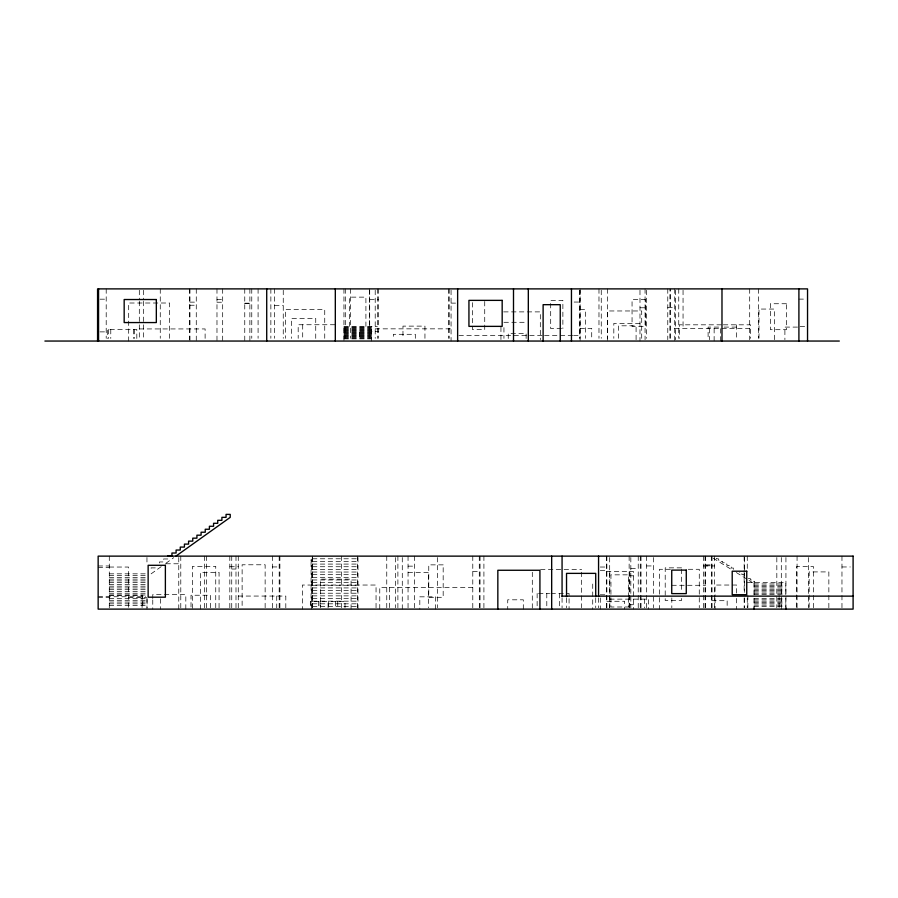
<?xml version="1.0" encoding="UTF-8"?>
<svg xmlns="http://www.w3.org/2000/svg" width="898" height="898" viewBox="0 0 898 898"><rect width="100%" height="100%" fill="white"/><g stroke="black" fill="none" stroke-linecap="round" stroke-linejoin="round"><path stroke-width="0.67" stroke-dasharray="4.49 3.37" d="M151.122 573.833L161.292 566.571M165.804 563.349L173.718 557.692M100.026 299.18L106.2 299.18M798.906 299.113L806.303 299.113M216.979 299.528L222.682 299.528M369.695 299.674L378.339 299.674M189.927 302.132L196.269 302.132M574.148 302.054L580.097 302.054M216.979 302.233L222.682 302.233M451.065 303.12L456.498 303.12M244.761 303.187L249.925 303.187M244.761 303.389L249.88 303.389M189.703 305.241L196.269 305.241M274.608 305.432L283.252 305.432M667.775 307.576L674.724 307.576M639.982 307.778L645.067 307.778M580.097 309.642L585.619 309.642L585.619 338.322M503.666 311.887L540.315 311.887L540.315 339.669M503.946 322.292L526.722 322.292M639.982 323.392L613.817 323.392L613.817 338.333M334.842 324.739L298.181 324.739L298.181 338.333M721.386 324.818L679.292 324.818L679.292 338.344M723.339 324.818L750.47 324.818L750.47 338.344M343.945 326.423L377.362 326.423M800.14 326.58L806.303 326.58M343.945 327.153L371.48 327.153L371.48 326.423L371.48 341.049M724.114 327.096L736.663 327.096M797.503 327.096L784.897 327.096L784.897 339.657M343.945 327.882L371.48 327.882M580.097 328.354L591.715 328.354L591.715 338.512M561.519 328.567L550.687 328.567L550.687 300.403L562.878 300.403L562.878 328.567M674.724 328.533L749.695 328.533M343.945 328.612L371.48 328.612M139.313 328.937L205.114 328.937L205.114 338.366M375.207 328.848L451.065 328.848M343.945 329.341L371.48 329.341M343.945 330.082L371.48 330.082M343.945 330.812L371.48 330.812M343.945 331.542L378.339 331.452M100.026 331.878L106.2 331.878M343.945 332.26L371.48 332.271M343.945 333.001L371.48 333.001M343.945 333.742L371.48 333.742M343.945 334.471L371.48 334.471M343.945 335.201L371.48 335.201M458.945 335.65L543.649 335.65M544.558 335.65L572.812 335.65M573.586 335.65L579.749 335.65M343.945 335.931L371.48 335.931M343.945 336.66L371.48 336.66M343.945 337.39L371.48 337.39M343.945 338.131L371.48 338.131M343.945 338.86L371.48 338.86M312.437 558.781L357.37 558.781M167.769 558.971L163.604 558.971L163.604 561.946L159.44 561.946L159.44 563.922M312.437 561.43L357.37 561.43M311.673 609.113L311.729 559.667L311.022 559.667L311.022 562.137L311.729 562.137M165.95 563.776L180.79 563.776M312.437 564.079L357.37 564.079M705.592 564.876L711.687 564.876M705.592 565.785L711.687 565.785M98.151 565.976L109.287 565.976M646.672 565.942L653.463 565.942M703.37 565.942L714.505 565.942M408.051 566.144L414.55 566.144M229.821 566.728L238.273 566.728M312.437 566.728L357.37 566.728M109.287 567.042L128.504 567.042L128.504 609.113M272.341 566.941L279.895 566.941M600.291 567.031L606.431 567.031M841.965 566.964L850.316 566.964M98.151 567.57L109.287 567.57M681.571 567.85L665.205 567.85L665.205 600.47L681.571 600.47L681.571 597.754M155.287 567.884L151.122 567.884L151.122 570.859M630.834 568.344L638.231 568.344M231.74 569.029L235.994 569.029M670.436 569.287L659.446 569.287L659.446 609.113M688.283 569.287L699.273 569.287L699.273 607.744M312.437 569.377L357.37 569.377M540.517 569.5L581.646 569.5M600.291 570.331L606.857 570.331M472.786 571.555L479.341 571.555M606.431 571.633L633.606 571.633L633.606 609.113M312.437 572.026L357.37 572.026M408.085 572.441L428.627 572.441L428.627 607.755M109.287 573.833L146.958 573.833M312.437 574.675L357.37 574.675M109.287 575.596L145.555 575.596M629.779 575.809L633.606 575.809M109.287 577.358L145.555 577.358M312.437 577.324L357.37 577.324M748.292 578.649L750.425 578.649L750.425 579.973L752.558 579.973L752.558 581.298L754.69 581.298L754.69 582.622M109.287 579.12L145.555 579.12M312.437 579.973L357.37 579.973M109.287 580.894L145.555 580.894M312.437 582.622L357.37 582.622M747.259 582.622L785.93 582.622M109.287 582.656L145.555 582.656M754.028 583.947L785.93 583.947M109.287 584.418L145.555 584.418M312.437 585.271L357.37 585.271M671.816 585.283L705.592 585.283M754.028 585.271L785.93 585.271M109.287 586.181L145.555 586.181M754.028 586.596L785.93 586.596M472.786 587.393L379.764 587.393L379.764 609.113M109.287 587.943L145.555 587.943M312.437 587.921L357.37 587.921M754.028 587.921L785.93 587.921M754.028 589.245L785.93 589.245M109.287 589.705L145.555 589.705M312.437 590.57L357.37 590.57M754.028 590.57L785.93 590.57M109.287 591.479L145.555 591.479M754.028 591.894L785.93 591.894M109.287 593.241L145.555 593.241M312.437 593.219L357.37 593.219M754.028 593.219L785.93 593.219M538.531 593.455L549.666 593.455M550.968 593.455L569.074 593.455L569.074 597.372M754.028 594.543L785.93 594.543M600.291 594.79L606.431 594.79M109.287 595.004L145.555 595.004M109.287 595.239L142.782 595.239L142.782 607.721M312.437 595.868L357.37 595.868M238.273 596.059L285.811 596.059L285.811 607.811M98.151 596.732L145.555 596.766M98.151 597.271L109.287 597.271M128.504 597.484L146.531 597.484M109.287 598.528L146.958 598.528M312.437 598.517L357.37 598.517M754.028 598.517L785.93 598.517M609.686 599.134L648.479 599.134L648.479 609.113M754.028 599.842L785.93 599.842M109.287 600.291L146.958 600.291M711.687 600.695L727.155 600.695L727.155 607.71M312.437 601.166L357.37 601.166M606.857 601.278L624.66 601.278L624.66 609.113M754.028 601.166L785.93 601.166M109.287 602.053L146.958 602.053M754.028 602.491L785.93 602.491M109.287 603.826L146.958 603.826M312.437 603.815L357.37 603.815M754.028 603.815L785.93 603.815M629.779 604.724L633.606 604.724M754.028 605.14L785.93 605.14M109.287 605.589L146.958 605.589M312.437 606.464L357.37 606.464M754.028 606.464L785.93 606.464M713.192 558.174L730.557 568.962M736.349 572.554L747.933 579.749M749.089 580.467L752.558 582.622M841.965 556.131L841.965 607.721M828.854 607.733L828.854 571.914L809.165 571.914L809.165 609.113M813.509 607.744L813.509 566.627L796.459 566.627L796.459 607.744M808.548 557.523L808.548 607.721M797.065 556.131L797.065 607.721M785.93 557.523L785.93 609.113M781.305 557.523L781.305 609.113M779.082 595.251L779.082 609.113M776.826 557.523L776.826 607.721M774.536 339.669L774.536 309.058L759.001 309.058L759.001 339.669M758.339 288.887L758.339 338.31M754.028 582.622L754.028 609.113M749.695 288.887L749.695 339.669M747.866 595.251L747.866 607.733M747.259 556.131L747.259 568.681M747.259 597.956L747.259 607.721M744.543 557.523L744.543 592.388M744.543 597.956L744.543 607.721M744.15 556.131L744.15 568.681M744.15 570.073L744.15 592.388M744.15 597.956L744.15 607.721M744.027 576L744.027 574.675L741.894 574.675L741.894 573.351L739.761 573.351L739.761 572.026M736.663 324.818L736.663 339.657M736.629 593.062L736.629 585.036L715.066 585.036L715.066 597.069M736.629 598.416L736.629 609.113M733.363 569.377L733.363 568.052L731.23 568.052L731.23 566.728L729.097 566.728L729.097 565.403L726.965 565.403L726.965 564.079L724.832 564.079L724.832 562.754L722.699 562.754L722.699 561.43L720.566 561.43L720.566 560.105L718.434 560.105L718.434 558.781L716.301 558.781L716.301 557.456M720.409 341.049L720.409 327.096L708.107 327.096L708.107 339.669M715.066 598.416L715.066 609.113M714.505 556.131L714.505 607.721M714.135 328.533L714.135 341.049M712.024 556.131L712.024 607.721M711.687 556.131L711.687 609.113M709.622 328.533L709.622 339.669M705.592 556.131L705.592 609.113M705.02 556.131L705.02 607.721M703.37 556.131L703.37 607.721M683.052 290.256L683.052 328.533M681.571 569.209L681.571 590.951M678.753 288.887L678.753 338.31M675.341 290.256L675.341 339.669M674.724 288.887L674.724 341.049M671.816 597.9L671.816 607.71M667.775 288.887L667.775 339.657M653.463 557.523L653.463 607.721M646.672 556.131L646.672 609.113M646.369 290.256L646.369 338.31M645.067 288.887L645.067 339.669M644.337 599.134L644.337 607.867M641.7 338.322L641.7 310.966L607.519 310.966L607.519 341.049M641.026 556.131L641.026 607.721M640.274 556.131L640.274 607.721M639.982 290.256L639.982 341.049M638.231 556.131L638.231 607.755M636.087 339.669L636.087 325.806L618.643 325.806L618.643 339.669M630.834 557.523L630.834 607.755M629.779 571.633L629.779 609.113M629.139 556.131L629.139 607.721M628.544 597.204L628.544 574.843L610.943 574.843L610.943 606.992L628.544 606.992L628.544 598.607M609.821 571.633L609.821 609.113M609.686 557.523L609.686 607.867M607.62 288.887L607.62 338.31M606.857 556.131L606.857 609.113M606.431 556.131L606.431 609.113M601.256 290.256L601.256 338.31M600.291 597.956L600.291 609.113M598.977 288.887L598.977 338.31M598.562 597.956L598.562 607.721M595.722 598.113L595.722 607.744M592.725 584.037L592.725 609.113M581.646 572.228L581.646 607.744M580.097 288.887L580.097 341.049M580.018 290.256L580.018 338.31M579.749 290.256L579.749 338.355M569.074 598.674L569.074 609.113M566.537 598.113L566.537 607.744M562.069 597.956L562.069 607.823M559.409 593.455L559.409 607.811M546.792 593.455L546.792 607.811M537.139 593.455L537.139 609.113M532.301 572.228L532.301 609.113M526.127 338.512L526.127 333.416L508.246 333.416L508.246 338.512M523.309 609.113L523.309 599.808L507.729 599.808L507.729 609.113M503.946 327.658L503.946 338.378M500.949 327.164L500.949 339.669M484.729 301.481L484.729 329.645L472.539 329.645L472.539 301.481M483.91 556.131L483.91 607.721M480.048 556.131L480.048 607.721M479.274 556.131L479.341 609.113M472.786 556.131L472.786 609.113M451.065 290.256L451.065 341.049M448.989 288.887L448.989 338.31M448.91 288.887L448.91 338.344M437.517 557.523L437.517 607.721M435.575 609.113L435.575 596.833L419.815 596.833L419.815 609.113M424.945 338.344L424.945 326.12L402.966 326.12L402.966 338.344M415.314 338.355L415.314 334.303L393.335 334.303L393.335 338.355M414.55 556.131L414.55 607.733M408.051 556.131L408.051 609.113M402.282 557.523L402.282 609.113M397.893 556.131L397.893 607.721M395.636 557.523L395.636 607.721M389.609 587.393L389.609 609.113M386.757 556.131L386.757 607.721M378.339 288.887L378.339 338.31M377.362 288.887L377.362 338.389M376.049 607.778L376.049 585.036L302.357 585.036L302.357 609.113M375.207 290.256L375.207 338.344M369.695 290.256L369.695 338.31M369.606 288.887L369.606 338.31M365.913 326.423L365.913 297.137L349.479 297.137L349.479 326.423M359.436 332.26L359.436 338.546M357.999 557.523L357.999 609.113M357.37 556.131L357.37 609.113M351.073 609.113L351.073 579.143L320.653 579.143L320.653 607.755M350.557 288.887L350.557 338.31M345.303 288.887L345.303 338.31M345 607.823L345 601.357L328.421 601.357L328.421 607.823M343.945 288.887L343.945 341.049M341.521 556.131L341.521 607.721M337.749 601.357L337.749 607.823M335.672 601.357L335.672 607.823M328.096 607.823L328.096 601.357L310.54 601.357L310.54 607.823M324.739 338.31L324.739 309.541L285.362 309.541L285.362 338.31M320.058 601.357L320.058 607.823M318.577 601.357L318.577 607.823M315.737 338.389L315.737 318.352L291.401 318.352L291.401 338.389M312.437 556.131L312.437 609.113M312.223 557.523L312.223 607.721M311.078 562.137L311.078 609.113M302.705 324.739L302.705 338.333M283.252 290.256L283.252 338.31M279.895 556.131L279.895 607.755M279.177 556.131L279.177 607.721M276.741 596.059L276.741 607.811M274.608 288.887L274.608 338.31M272.341 556.131L272.341 609.113M270.859 288.887L270.859 338.31M265.135 607.733L265.135 564.786L242.123 564.786L242.123 607.733M258.085 288.887L258.085 338.31M251.766 288.887L251.766 338.31M249.88 288.887L249.88 341.049M244.761 288.887L244.761 341.049M238.273 556.131L238.273 609.113M235.994 556.131L235.994 607.733M231.74 556.131L231.74 609.113M229.821 556.131L229.821 607.744M222.682 288.887L222.682 341.049M219.067 607.755L219.067 572.363L200.501 572.363L200.501 609.113M216.979 288.887L216.979 341.049M215.744 607.733L215.744 566.335L192.475 566.335L192.475 609.113M210.57 607.721L210.57 595.239L191.016 595.239L191.016 607.721M206.641 556.131L206.641 607.721M204.609 556.131L204.609 607.721M196.269 288.887L196.269 341.049M189.927 288.887L189.927 341.049M189.703 288.887L189.703 339.68M185.819 609.113L185.819 594.599L152.772 594.599L152.772 598.551M180.79 556.131L180.79 607.744M178.769 557.523L178.769 609.113M169.643 338.333L169.643 303.008L128.683 303.008L128.683 341.049M160.405 598.775L160.405 609.113M160.259 288.887L160.259 338.31M152.772 599.875L152.772 609.113M147.07 599.494L147.07 607.744M146.958 557.49L146.958 564.494M146.958 597.945L146.958 609.113M143.467 290.267L143.467 299.932M143.467 301.313L143.467 323.415M143.467 324.795L143.467 338.366M142.086 595.239L142.086 607.721M139.313 290.267L139.313 299.932M139.313 301.313L139.313 323.415M139.313 324.795L139.313 338.366M136.822 338.467L136.822 329.443L107.3 329.443L107.3 338.467M134.509 329.443L134.509 338.467M133.342 329.443L133.342 338.467M110.78 329.443L110.78 338.467M109.287 556.131L109.287 609.113M108.389 329.443L108.389 338.467M106.2 288.887L106.2 338.31M645.662 299.618L632.057 299.618L632.057 326.546L645.662 326.546L645.662 299.618M786.446 303.737L770.405 303.737L770.405 329.689L786.446 329.689L786.446 303.737M443.174 564.864L428.761 564.864L428.761 597.305L443.174 597.305L443.174 564.864M670.121 338.31L670.121 288.887L670.065 338.31"/><path stroke-width="1.35" d="M175.974 556.087L230.225 517.349L230.225 514.386L226.06 514.386L226.06 517.349L221.896 517.349L221.896 520.324L217.731 520.324L217.731 523.298L213.567 523.298L213.567 526.273L209.402 526.273L209.402 529.248L205.249 529.248L205.249 532.222L201.085 532.222L201.085 535.186L196.92 535.186L196.92 538.16L192.756 538.16L192.756 541.135L188.591 541.135L188.591 544.109L184.427 544.109L184.427 547.084L180.262 547.084L180.262 550.047L176.098 550.047L176.098 553.022L171.933 553.022L171.933 555.997L167.769 555.997M44.9 341.049L839.316 341.049M562.069 596.137L853.1 596.137M807.538 341.049L807.538 288.887L97.568 288.887L97.568 341.049M798.906 288.887L798.906 341.049M785.93 607.789L785.93 609.113M754.028 607.789L754.028 609.113M721.981 288.887L721.981 341.049M598.562 556.131L598.562 596.564M595.722 596.743L595.722 573.373L566.537 573.373L566.537 596.743M571.454 288.887L571.454 341.049M562.069 556.131L562.069 596.564M560.251 341.049L560.251 304.68L543.122 304.68L543.122 341.049M551.675 556.131L551.675 609.113M539.923 609.113L539.923 570.264L497.84 570.264L497.84 609.113M528.316 288.887L528.316 341.049M513.499 288.887L513.499 341.049M457.632 288.887L457.632 341.049M335.313 288.887L335.313 341.049M266.717 288.887L266.717 341.049M98.555 288.887L98.555 341.049M156.331 299.528L124.171 299.528L124.171 322.562L156.331 322.562L156.331 299.528M502.173 300.37L468.936 300.37L468.936 326.367L502.173 326.367L502.173 300.37M853.1 556.131L98.151 556.131L98.151 609.113L853.1 609.113L853.1 556.131M165.378 565.291L148.136 565.291L148.136 597.181L165.378 597.181L165.378 565.291M686.274 570.107L671.738 570.107L671.738 593.623L686.274 593.623L686.274 570.107M746.743 571.207L732.207 571.207L732.207 594.712L746.743 594.712L746.743 571.207"/></g></svg>
